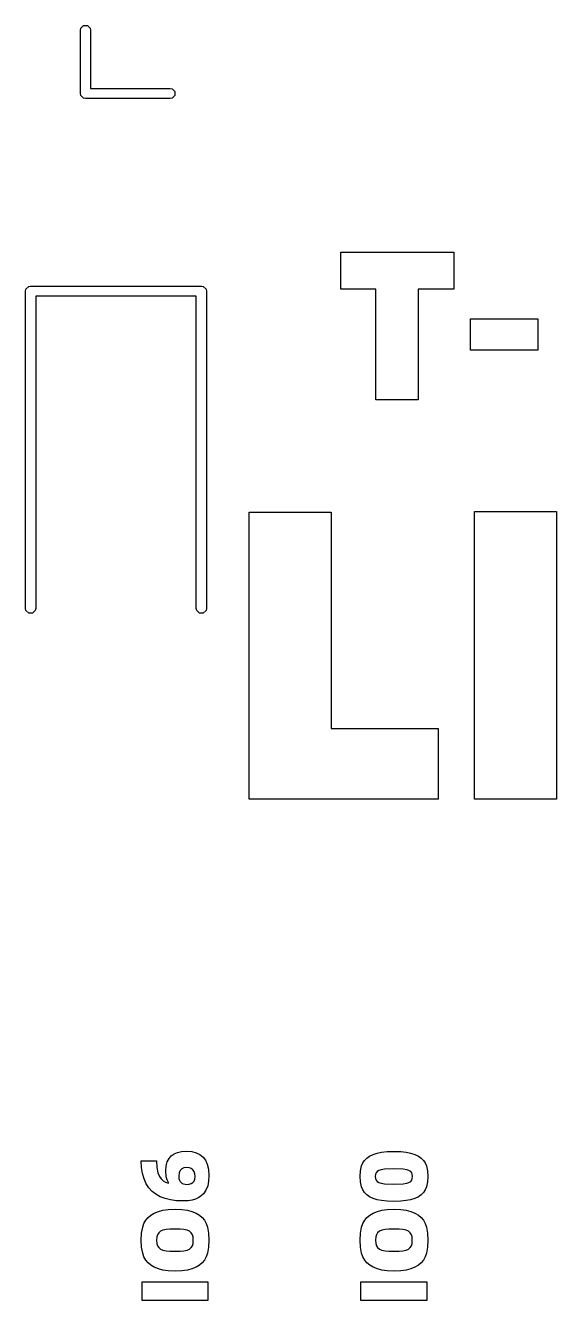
# Model space of a CAD drawing. Header units: inches. Extents: x 5.01 to 6.93, y -5.96 to -2.38.
# Drawn here: x 5.712 to 5.959, y -4.042 to -3.447 of the extents above; entities that cross this region are included whole.
import ezdxf

# ---------------------------------------------------------------- set-up
doc = ezdxf.new("R2010")
doc.units = ezdxf.units.IN
doc.header["$MEASUREMENT"] = 0
doc.layers.add('F.Silkscreen', color=41, linetype='CONTINUOUS', true_color=0xf2eda1)

msp = doc.modelspace()

# ---------------------------------------------------------------- linework, layer by layer
at = {"layer": 'F.Silkscreen', "linetype": 'CONTINUOUS'}
for p, q in [((5.73748, -3.44873), (5.73875, -3.44745)), ((5.73875, -3.44745), (5.74056, -3.44745)), ((5.74056, -3.44745), (5.74184, -3.44873)), ((5.7373, -3.44964), (5.73748, -3.44873)), ((5.7373, -3.47916), (5.7373, -3.44964)), ((5.74184, -3.44873), (5.74202, -3.44964)), ((5.74202, -3.44964), (5.74202, -3.4768)), ((5.74202, -3.4768), (5.77903, -3.4768)), ((5.77903, -3.4768), (5.77993, -3.47698)), ((5.77993, -3.47698), (5.78121, -3.47826)), ((5.73748, -3.48007), (5.7373, -3.47916)), ((5.73875, -3.48135), (5.73748, -3.48007)), ((5.73966, -3.48153), (5.73875, -3.48135)), ((5.77903, -3.48153), (5.73966, -3.48153)), ((5.77993, -3.48135), (5.77903, -3.48153)), ((5.78121, -3.48007), (5.77993, -3.48135)), ((5.78121, -3.47826), (5.78121, -3.48007)), ((5.85852, -3.57036), (5.85852, -3.55319)), ((5.85852, -3.55319), (5.91114, -3.55319)), ((5.91114, -3.55319), (5.91114, -3.57036)), ((5.7117, -3.57131), (5.71188, -3.57041)), ((5.7117, -3.71934), (5.7117, -3.57131)), ((5.71188, -3.57041), (5.71316, -3.56913)), ((5.71316, -3.56913), (5.71406, -3.56895)), ((5.71406, -3.56895), (5.79359, -3.56895)), ((5.79359, -3.56895), (5.79449, -3.56913)), ((5.79449, -3.56913), (5.79577, -3.57041)), ((5.79577, -3.57041), (5.79595, -3.57131)), ((5.79595, -3.57131), (5.79595, -3.71934)), ((5.87486, -3.57036), (5.85852, -3.57036)), ((5.87486, -3.62201), (5.87486, -3.57036)), ((5.91114, -3.57036), (5.89452, -3.57036)), ((5.89452, -3.57036), (5.89452, -3.62201)), ((5.79123, -3.57367), (5.71642, -3.57367)), ((5.71642, -3.57367), (5.71642, -3.71934)), ((5.79123, -3.71934), (5.79123, -3.57367)), ((5.91896, -3.59888), (5.91896, -3.5842)), ((5.91896, -3.5842), (5.95026, -3.5842)), ((5.95026, -3.5842), (5.95026, -3.59888)), ((5.95026, -3.59888), (5.91896, -3.59888)), ((5.89452, -3.62201), (5.87486, -3.62201)), ((5.81588, -3.80815), (5.81588, -3.67433)), ((5.81588, -3.67433), (5.85411, -3.67433)), ((5.85411, -3.67433), (5.85411, -3.7753)), ((5.92075, -3.80815), (5.92075, -3.67406)), ((5.92075, -3.67406), (5.95898, -3.67406)), ((5.95898, -3.67406), (5.95898, -3.80815)), ((5.71188, -3.72025), (5.7117, -3.71934)), ((5.71316, -3.72152), (5.71188, -3.72025)), ((5.71624, -3.72025), (5.71496, -3.72152)), ((5.71642, -3.71934), (5.71624, -3.72025)), ((5.79141, -3.72025), (5.79123, -3.71934)), ((5.79268, -3.72152), (5.79141, -3.72025)), ((5.79577, -3.72025), (5.79449, -3.72152)), ((5.79595, -3.71934), (5.79577, -3.72025)), ((5.71496, -3.72152), (5.71316, -3.72152)), ((5.79449, -3.72152), (5.79268, -3.72152)), ((5.85411, -3.7753), (5.90392, -3.7753)), ((5.90392, -3.7753), (5.90392, -3.80815)), ((5.90392, -3.80815), (5.81588, -3.80815)), ((5.95898, -3.80815), (5.92075, -3.80815)), ((5.76576, -3.97998), (5.7656, -3.97674)), ((5.7656, -3.97674), (5.77274, -3.97674)), ((5.77274, -3.97674), (5.77291, -3.97994)), ((5.77774, -3.97727), (5.77852, -3.97574)), ((5.77852, -3.97574), (5.77958, -3.97453)), ((5.77958, -3.97453), (5.7809, -3.97358)), ((5.7809, -3.97358), (5.78249, -3.97288)), ((5.78249, -3.97288), (5.7844, -3.97242)), ((5.7844, -3.97242), (5.7867, -3.97226)), ((5.7867, -3.97226), (5.78916, -3.97246)), ((5.78916, -3.97246), (5.79121, -3.973)), ((5.79121, -3.973), (5.79293, -3.97386)), ((5.79293, -3.97386), (5.79437, -3.97503)), ((5.79437, -3.97503), (5.79549, -3.97649)), ((5.79549, -3.97649), (5.79634, -3.97836)), ((5.86883, -3.97781), (5.86964, -3.97659)), ((5.86964, -3.97659), (5.8707, -3.97551)), ((5.8707, -3.97551), (5.87195, -3.97463)), ((5.87195, -3.97463), (5.87353, -3.97386)), ((5.87353, -3.97386), (5.87551, -3.9732)), ((5.87551, -3.9732), (5.87756, -3.97277)), ((5.87756, -3.97277), (5.88012, -3.97249)), ((5.88012, -3.97249), (5.88328, -3.97239)), ((5.88328, -3.97239), (5.88644, -3.97249)), ((5.88644, -3.97249), (5.889, -3.97277)), ((5.889, -3.97277), (5.89106, -3.9732)), ((5.89106, -3.9732), (5.89306, -3.97386)), ((5.89306, -3.97386), (5.89466, -3.97463)), ((5.89466, -3.97463), (5.89592, -3.97551)), ((5.89592, -3.97551), (5.897, -3.97659)), ((5.897, -3.97659), (5.89781, -3.97781)), ((5.7662, -3.98278), (5.76576, -3.97998)), ((5.7669, -3.98519), (5.7662, -3.98278)), ((5.77291, -3.97994), (5.77338, -3.98234)), ((5.77338, -3.98234), (5.77406, -3.98409)), ((5.77704, -3.9816), (5.77723, -3.97919)), ((5.77723, -3.98388), (5.77704, -3.9816)), ((5.77723, -3.97919), (5.77774, -3.97727)), ((5.78326, -3.98235), (5.78308, -3.98388)), ((5.78371, -3.98128), (5.78326, -3.98235)), ((5.78442, -3.98053), (5.78371, -3.98128)), ((5.78542, -3.98007), (5.78442, -3.98053)), ((5.78681, -3.97989), (5.78542, -3.98007)), ((5.78799, -3.98003), (5.78681, -3.97989)), ((5.78892, -3.98041), (5.78799, -3.98003)), ((5.78968, -3.98102), (5.78892, -3.98041)), ((5.79023, -3.98183), (5.78968, -3.98102)), ((5.79058, -3.98285), (5.79023, -3.98183)), ((5.79071, -3.98414), (5.79058, -3.98285)), ((5.79634, -3.97836), (5.7969, -3.98077)), ((5.7969, -3.98077), (5.79711, -3.98383)), ((5.86757, -3.98406), (5.86774, -3.98145)), ((5.86774, -3.98145), (5.86825, -3.97919)), ((5.86825, -3.97919), (5.86883, -3.97781)), ((5.87494, -3.98234), (5.87468, -3.98308)), ((5.87542, -3.98175), (5.87494, -3.98234)), ((5.87627, -3.98126), (5.87542, -3.98175)), ((5.87734, -3.98094), (5.87627, -3.98126)), ((5.87894, -3.98069), (5.87734, -3.98094)), ((5.8833, -3.98051), (5.87894, -3.98069)), ((5.88764, -3.98069), (5.8833, -3.98051)), ((5.88923, -3.98094), (5.88764, -3.98069)), ((5.89028, -3.98126), (5.88923, -3.98094)), ((5.8911, -3.98175), (5.89028, -3.98126)), ((5.89158, -3.98234), (5.8911, -3.98175)), ((5.89184, -3.98308), (5.89158, -3.98234)), ((5.89781, -3.97781), (5.89839, -3.97919)), ((5.89839, -3.97919), (5.8989, -3.98145)), ((5.8989, -3.98145), (5.89907, -3.98406)), ((5.76792, -3.98747), (5.7669, -3.98519)), ((5.76918, -3.9894), (5.76792, -3.98747)), ((5.77406, -3.98409), (5.77482, -3.98523)), ((5.77482, -3.98523), (5.77577, -3.98611)), ((5.77577, -3.98611), (5.77692, -3.98675)), ((5.77692, -3.98675), (5.77832, -3.98715)), ((5.77727, -3.98427), (5.77723, -3.98388)), ((5.77764, -3.98565), (5.77727, -3.98427)), ((5.77832, -3.98698), (5.77764, -3.98565)), ((5.77832, -3.98715), (5.77832, -3.98698)), ((5.78308, -3.98388), (5.78316, -3.98497)), ((5.78316, -3.98497), (5.78337, -3.98578)), ((5.78337, -3.98578), (5.78371, -3.98647)), ((5.78371, -3.98647), (5.78414, -3.98698)), ((5.78414, -3.98698), (5.78467, -3.98735)), ((5.78467, -3.98735), (5.78532, -3.98759)), ((5.78532, -3.98759), (5.78681, -3.98777)), ((5.78681, -3.98777), (5.78789, -3.98767)), ((5.78789, -3.98767), (5.78881, -3.98738)), ((5.78881, -3.98738), (5.78959, -3.98691)), ((5.78959, -3.98691), (5.79019, -3.98625)), ((5.79019, -3.98625), (5.79057, -3.98536)), ((5.79057, -3.98536), (5.79071, -3.98414)), ((5.79653, -3.98842), (5.79575, -3.99043)), ((5.79696, -3.98624), (5.79653, -3.98842)), ((5.79711, -3.98383), (5.79696, -3.98624)), ((5.86757, -3.98408), (5.86757, -3.98406)), ((5.86774, -3.98667), (5.86757, -3.98408)), ((5.86825, -3.98892), (5.86774, -3.98667)), ((5.87468, -3.98308), (5.87458, -3.98408)), ((5.87458, -3.98408), (5.87468, -3.98504)), ((5.87468, -3.98504), (5.87494, -3.98578)), ((5.87494, -3.98578), (5.87542, -3.98637)), ((5.87542, -3.98637), (5.87627, -3.98688)), ((5.87627, -3.98688), (5.87734, -3.98722)), ((5.87734, -3.98722), (5.87894, -3.98747)), ((5.87894, -3.98747), (5.8833, -3.98765)), ((5.8833, -3.98765), (5.88764, -3.98747)), ((5.88764, -3.98747), (5.88923, -3.98721)), ((5.88923, -3.98721), (5.89028, -3.98688)), ((5.89028, -3.98688), (5.8911, -3.98637)), ((5.8911, -3.98637), (5.89158, -3.98578)), ((5.89158, -3.98578), (5.89184, -3.98504)), ((5.89194, -3.98408), (5.89184, -3.98308)), ((5.89184, -3.98504), (5.89194, -3.98408)), ((5.8989, -3.98667), (5.89839, -3.98892)), ((5.89907, -3.98406), (5.8989, -3.98667)), ((5.77067, -3.99104), (5.76918, -3.9894)), ((5.77242, -3.99241), (5.77067, -3.99104)), ((5.77444, -3.99354), (5.77242, -3.99241)), ((5.77679, -3.99443), (5.77444, -3.99354)), ((5.77924, -3.99502), (5.77679, -3.99443)), ((5.79086, -3.99463), (5.78929, -3.9951)), ((5.79234, -3.99393), (5.79086, -3.99463)), ((5.79357, -3.9931), (5.79234, -3.99393)), ((5.79457, -3.99214), (5.79357, -3.9931)), ((5.79575, -3.99043), (5.79457, -3.99214)), ((5.86883, -3.9903), (5.86825, -3.98892)), ((5.86964, -3.99153), (5.86883, -3.9903)), ((5.8707, -3.99262), (5.86964, -3.99153)), ((5.87195, -3.99352), (5.8707, -3.99262)), ((5.87353, -3.9943), (5.87195, -3.99352)), ((5.87551, -3.99496), (5.87353, -3.9943)), ((5.89306, -3.9943), (5.89106, -3.99496)), ((5.89466, -3.99352), (5.89306, -3.9943)), ((5.89592, -3.99262), (5.89466, -3.99352)), ((5.897, -3.99153), (5.89592, -3.99262)), ((5.89781, -3.9903), (5.897, -3.99153)), ((5.89839, -3.98892), (5.89781, -3.9903)), ((5.77163, -4.00115), (5.77359, -4.00037)), ((5.77359, -4.00037), (5.77564, -3.99986)), ((5.77564, -3.99986), (5.7782, -3.99953)), ((5.7782, -3.99953), (5.78135, -3.9994)), ((5.78198, -3.99539), (5.77924, -3.99502)), ((5.78135, -3.9994), (5.78451, -3.99953)), ((5.78506, -3.99553), (5.78198, -3.99539)), ((5.78451, -3.99953), (5.78707, -3.99986)), ((5.78738, -3.99541), (5.78506, -3.99553)), ((5.78707, -3.99986), (5.78914, -4.00037)), ((5.78929, -3.9951), (5.78738, -3.99541)), ((5.78914, -4.00037), (5.79112, -4.00115)), ((5.8736, -4.00115), (5.87555, -4.00037)), ((5.87756, -3.99538), (5.87551, -3.99496)), ((5.87555, -4.00037), (5.87761, -3.99986)), ((5.88012, -3.99567), (5.87756, -3.99538)), ((5.87761, -3.99986), (5.88017, -3.99953)), ((5.88328, -3.99577), (5.88012, -3.99567)), ((5.88017, -3.99953), (5.88332, -3.9994)), ((5.88644, -3.99567), (5.88328, -3.99577)), ((5.88332, -3.9994), (5.88647, -3.99953)), ((5.889, -3.99538), (5.88644, -3.99567)), ((5.88647, -3.99953), (5.88904, -3.99986)), ((5.89106, -3.99496), (5.889, -3.99538)), ((5.88904, -3.99986), (5.89111, -4.00037)), ((5.89111, -4.00037), (5.89308, -4.00115)), ((5.76628, -4.00771), (5.76687, -4.006)), ((5.76687, -4.006), (5.76769, -4.0045)), ((5.76769, -4.0045), (5.76876, -4.00319)), ((5.76876, -4.00319), (5.77004, -4.00209)), ((5.77004, -4.00209), (5.77163, -4.00115)), ((5.79112, -4.00115), (5.79271, -4.00209)), ((5.79271, -4.00209), (5.79398, -4.00319)), ((5.79398, -4.00319), (5.79502, -4.0045)), ((5.79502, -4.0045), (5.79584, -4.006)), ((5.79584, -4.006), (5.79642, -4.00771)), ((5.86825, -4.00771), (5.86884, -4.006)), ((5.86884, -4.006), (5.86966, -4.0045)), ((5.86966, -4.0045), (5.87072, -4.00319)), ((5.87072, -4.00319), (5.872, -4.00209)), ((5.872, -4.00209), (5.8736, -4.00115)), ((5.89308, -4.00115), (5.89468, -4.00209)), ((5.89468, -4.00209), (5.89594, -4.00319)), ((5.89594, -4.00319), (5.89699, -4.0045)), ((5.89699, -4.0045), (5.89781, -4.006)), ((5.89781, -4.006), (5.89839, -4.00771)), ((5.7656, -4.0138), (5.76578, -4.01047)), ((5.76578, -4.01047), (5.76628, -4.00771)), ((5.77285, -4.01232), (5.77274, -4.01382)), ((5.77316, -4.01125), (5.77285, -4.01232)), ((5.77371, -4.01037), (5.77316, -4.01125)), ((5.77456, -4.00967), (5.77371, -4.01037)), ((5.77565, -4.00919), (5.77456, -4.00967)), ((5.7772, -4.00886), (5.77565, -4.00919)), ((5.77896, -4.0087), (5.7772, -4.00886)), ((5.78136, -4.00863), (5.77896, -4.0087)), ((5.78372, -4.0087), (5.78136, -4.00863)), ((5.78545, -4.00886), (5.78372, -4.0087)), ((5.78697, -4.00919), (5.78545, -4.00886)), ((5.78806, -4.00967), (5.78697, -4.00919)), ((5.78891, -4.01037), (5.78806, -4.00967)), ((5.78945, -4.01125), (5.78891, -4.01037)), ((5.78973, -4.01232), (5.78945, -4.01125)), ((5.78984, -4.01382), (5.78973, -4.01232)), ((5.79642, -4.00771), (5.79693, -4.01047)), ((5.79693, -4.01047), (5.79711, -4.0138)), ((5.86757, -4.0138), (5.86775, -4.01047)), ((5.86775, -4.01047), (5.86825, -4.00771)), ((5.87482, -4.01232), (5.8747, -4.01382)), ((5.87512, -4.01125), (5.87482, -4.01232)), ((5.87568, -4.01037), (5.87512, -4.01125)), ((5.87653, -4.00967), (5.87568, -4.01037)), ((5.87762, -4.00919), (5.87653, -4.00967)), ((5.87917, -4.00886), (5.87762, -4.00919)), ((5.88092, -4.0087), (5.87917, -4.00886)), ((5.88332, -4.00863), (5.88092, -4.0087)), ((5.88568, -4.0087), (5.88332, -4.00863)), ((5.88741, -4.00886), (5.88568, -4.0087)), ((5.88894, -4.00919), (5.88741, -4.00886)), ((5.89003, -4.00967), (5.88894, -4.00919)), ((5.89088, -4.01037), (5.89003, -4.00967)), ((5.89142, -4.01125), (5.89088, -4.01037)), ((5.8917, -4.01232), (5.89142, -4.01125)), ((5.89181, -4.01382), (5.8917, -4.01232)), ((5.89839, -4.00771), (5.89889, -4.01047)), ((5.89889, -4.01047), (5.89907, -4.0138)), ((5.7656, -4.01382), (5.7656, -4.0138)), ((5.76578, -4.0171), (5.7656, -4.01382)), ((5.76628, -4.01988), (5.76578, -4.0171)), ((5.77274, -4.01382), (5.77285, -4.01532)), ((5.77285, -4.01532), (5.77316, -4.0164)), ((5.77316, -4.0164), (5.77371, -4.01728)), ((5.77371, -4.01728), (5.77456, -4.01796)), ((5.77456, -4.01796), (5.77565, -4.01843)), ((5.77565, -4.01843), (5.7772, -4.01875)), ((5.78545, -4.01875), (5.78698, -4.01843)), ((5.78698, -4.01843), (5.78806, -4.01796)), ((5.78806, -4.01796), (5.78891, -4.01728)), ((5.78891, -4.01728), (5.78945, -4.0164)), ((5.78945, -4.0164), (5.78973, -4.01533)), ((5.78973, -4.01533), (5.78984, -4.01382)), ((5.79693, -4.0171), (5.79642, -4.01988)), ((5.79711, -4.0138), (5.79693, -4.0171)), ((5.86757, -4.01382), (5.86757, -4.0138)), ((5.86775, -4.0171), (5.86757, -4.01382)), ((5.86825, -4.01988), (5.86775, -4.0171)), ((5.8747, -4.01382), (5.87482, -4.01532)), ((5.87482, -4.01532), (5.87512, -4.0164)), ((5.87512, -4.0164), (5.87568, -4.01728)), ((5.87568, -4.01728), (5.87653, -4.01796)), ((5.87653, -4.01796), (5.87762, -4.01843)), ((5.87762, -4.01843), (5.87917, -4.01875)), ((5.88741, -4.01875), (5.88894, -4.01843)), ((5.88894, -4.01843), (5.89003, -4.01796)), ((5.89003, -4.01796), (5.89088, -4.01728)), ((5.89088, -4.01728), (5.89142, -4.0164)), ((5.89142, -4.0164), (5.8917, -4.01533)), ((5.8917, -4.01533), (5.89181, -4.01382)), ((5.8989, -4.0171), (5.89839, -4.01988)), ((5.89907, -4.0138), (5.8989, -4.0171)), ((5.76687, -4.0216), (5.76628, -4.01988)), ((5.76769, -4.02311), (5.76687, -4.0216)), ((5.76876, -4.02442), (5.76769, -4.02311)), ((5.77004, -4.02552), (5.76876, -4.02442)), ((5.7772, -4.01875), (5.77896, -4.01891)), ((5.77896, -4.01891), (5.78136, -4.01897)), ((5.78136, -4.01897), (5.78372, -4.01891)), ((5.78372, -4.01891), (5.78545, -4.01875)), ((5.79398, -4.02442), (5.79271, -4.02552)), ((5.79502, -4.02311), (5.79398, -4.02442)), ((5.79584, -4.02161), (5.79502, -4.02311)), ((5.79642, -4.01988), (5.79584, -4.02161)), ((5.86884, -4.0216), (5.86825, -4.01988)), ((5.86966, -4.02311), (5.86884, -4.0216)), ((5.87072, -4.02442), (5.86966, -4.02311)), ((5.872, -4.02552), (5.87072, -4.02442)), ((5.87917, -4.01875), (5.88092, -4.01891)), ((5.88092, -4.01891), (5.88332, -4.01897)), ((5.88332, -4.01897), (5.88568, -4.01891)), ((5.88568, -4.01891), (5.88741, -4.01875)), ((5.89594, -4.02442), (5.89468, -4.02552)), ((5.89699, -4.02311), (5.89594, -4.02442)), ((5.8978, -4.02161), (5.89699, -4.02311)), ((5.89839, -4.01988), (5.8978, -4.02161)), ((5.77163, -4.02646), (5.77004, -4.02552)), ((5.77359, -4.02724), (5.77163, -4.02646)), ((5.77564, -4.02774), (5.77359, -4.02724)), ((5.7782, -4.02808), (5.77564, -4.02774)), ((5.78135, -4.0282), (5.7782, -4.02808)), ((5.78451, -4.02808), (5.78135, -4.0282)), ((5.78707, -4.02775), (5.78451, -4.02808)), ((5.78914, -4.02724), (5.78707, -4.02775)), ((5.79112, -4.02646), (5.78914, -4.02724)), ((5.79271, -4.02552), (5.79112, -4.02646)), ((5.8736, -4.02646), (5.872, -4.02552)), ((5.87555, -4.02724), (5.8736, -4.02646)), ((5.87761, -4.02774), (5.87555, -4.02724)), ((5.88017, -4.02808), (5.87761, -4.02774)), ((5.88332, -4.0282), (5.88017, -4.02808)), ((5.88647, -4.02808), (5.88332, -4.0282)), ((5.88904, -4.02775), (5.88647, -4.02808)), ((5.89111, -4.02724), (5.88904, -4.02775)), ((5.89308, -4.02646), (5.89111, -4.02724)), ((5.89468, -4.02552), (5.89308, -4.02646)), ((5.76597, -4.04193), (5.76597, -4.03319)), ((5.76597, -4.03319), (5.79661, -4.03319)), ((5.79661, -4.03319), (5.79661, -4.04193)), ((5.86794, -4.04193), (5.86794, -4.03319)), ((5.86794, -4.03319), (5.89858, -4.03319)), ((5.89858, -4.03319), (5.89858, -4.04193)), ((5.79661, -4.04193), (5.76597, -4.04193)), ((5.89858, -4.04193), (5.86794, -4.04193))]:
    msp.add_line(p, q, dxfattribs=at)

doc.saveas('drawing.dxf')
